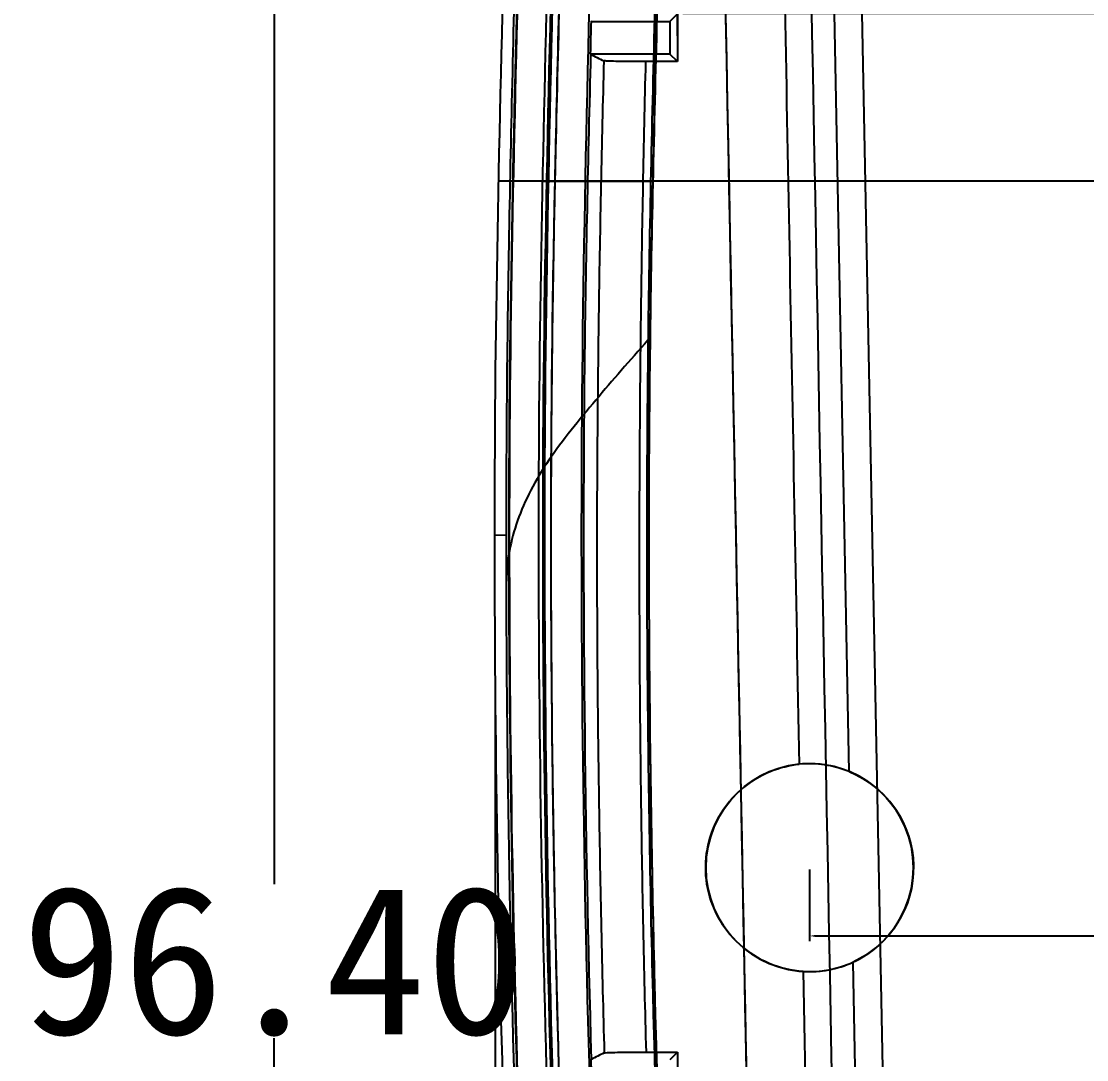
# Model space of a CAD drawing. Header units: inches. Extents: x -850 to 339, y -315 to 884.
# Drawn here: x -56.81 to -20.92, y 55.98 to 90.94 of the extents above; entities that cross this region are included whole.
import ezdxf

# ---------------------------------------------------------------- set-up
doc = ezdxf.new("R2010")
doc.units = ezdxf.units.IN
doc.header["$MEASUREMENT"] = 0
for name, color, linetype, true_color in [('ORTHO$15', 7, 'Continuous', 0xffffff), ('ORTHO$3', 7, 'Continuous', 0xffffff), ('SX$17', 7, 'Continuous', 0xffffff)]:
    doc.layers.add(name, color=color, linetype=linetype, true_color=true_color)
for name, color, linetype in [('VE200I1165$0000000000011', 255, 'Continuous'), ('VE200I1166$0000000000011', 255, 'Continuous'), ('VE200I1167$0000000000011', 255, 'Continuous'), ('VE200I12$0000000000011', 255, 'Continuous'), ('VE200I1325$0011000001011', 255, 'Continuous'), ('VE200I1335$0000000000011', 255, 'Continuous'), ('VE200I1344$0000000000011', 255, 'Continuous'), ('VE200I1345$0000000000011', 255, 'Continuous'), ('VE200I1357$0000000000011', 255, 'Continuous'), ('VE200I1361$0000000000011', 255, 'Continuous'), ('VE200I1362$0000000000011', 255, 'Continuous'), ('VE200I1363$0000000000011', 255, 'Continuous'), ('VE200I1375$0000000000011', 255, 'Continuous'), ('VE200I1376$0000000000111', 255, 'Continuous'), ('VE200I1377$0000000000011', 255, 'Continuous'), ('VE200I1378$0000000000111', 255, 'Continuous'), ('VE200I1381$0000000000011', 255, 'Continuous'), ('VE200I1382$0000000000011', 255, 'Continuous'), ('VE200I1383$0000000000011', 255, 'Continuous'), ('VE200I1384$0000000000111', 255, 'Continuous'), ('VE200I17$1011000101011', 255, 'Continuous'), ('VE200I19$1011000101011', 255, 'Continuous'), ('VE200I22$0011000001011', 255, 'Continuous'), ('VE200I3$1011010101011', 255, 'Continuous'), ('VE200I4$0010000001011', 255, 'Continuous'), ('VE200I41$0000000000011', 255, 'Continuous'), ('VE200I500$0000000000011', 255, 'Continuous'), ('VE200I501$0000000000011', 255, 'Continuous'), ('VE200I504$0000000000011', 255, 'Continuous'), ('VE200I54$0000000000111', 255, 'Continuous'), ('VE200I552$0000000000011', 255, 'Continuous'), ('VE200I553$0000000000011', 255, 'Continuous'), ('VE200I554$0000000000111', 255, 'Continuous'), ('VE200I555$0000000000111', 255, 'Continuous'), ('VE200I556$0000000000011', 255, 'Continuous'), ('VE200I557$0000000000011', 255, 'Continuous'), ('VE200I59$0000000000011', 255, 'Continuous'), ('VE200I591$0000000000111', 255, 'Continuous'), ('VE200I592$0000000000111', 255, 'Continuous'), ('VE200I593$0000000000011', 255, 'Continuous'), ('VE200I608$1000000100011', 255, 'Continuous'), ('VE200I61$1001010100011', 255, 'Continuous'), ('VE200I699$0000000000111', 255, 'Continuous'), ('VE200I711$0000000000011', 255, 'Continuous'), ('VE200I743$0000000000011', 255, 'Continuous'), ('VE200I744$0000000000111', 255, 'Continuous'), ('VE200I771$0000000000011', 255, 'Continuous'), ('VE200I775$0000000000011', 255, 'Continuous'), ('VE200I867$0011000001011', 255, 'Continuous'), ('VE200I931$1000000100011', 255, 'Continuous'), ('VE200I933$1001001110011', 255, 'Continuous')]:
    doc.layers.add(name, color=color, linetype=linetype)
doc.dimstyles.get("Standard").update_dxf_attribs({"dimtxt": 5, "dimasz": 0.18, "dimexe": 0.18, "dimexo": 0.0625, "dimgap": 0.09, "dimtad": 0, "dimtih": 1, "dimtoh": 1, "dimzin": 0, "dimdsep": 46, "dimtxsty": 'Standard', "dimcen": 0.09, "dimclrt": 3, "dimadec": 0, "dimazin": 0, "dimtfac": 1, "dimtofl": 0, "dimtmove": 0, "dimatfit": 3, "dimfxl": 0, "dimtolj": 1, "dimtzin": 0, "dimarcsym": 0})

# ---------------------------------------------------------------- blocks, each defined once
blk = doc.blocks.new('*D1')
at = {"color": 0, "lineweight": -2}
for p, q in [((-34.703, 90.456), (-34.703, 91.396)), ((-34.523, 91.216), (-9.257, 91.216)), ((34.523, 91.216), (9.257, 91.216)), ((34.703, 91.263), (34.703, 91.396))]:
    blk.add_line(p, q, dxfattribs=at)
at = {"color": 0}
for points in [[(-34.523, 91.246), (-34.523, 91.186), (-34.703, 91.216)], [(34.523, 91.246), (34.523, 91.186), (34.703, 91.216)]]:
    blk.add_solid(points, dxfattribs=at)
at = {"layer": 'Defpoints', "color": 0}
for p in [(34.703, 91.216), (34.703, 91.2, 14.801), (-34.703, 90.393, 14.801)]:
    blk.add_point(p, dxfattribs=at)
at = {"color": 3, "insert": (0, 91.216), "char_height": 5, "attachment_point": 5}
blk.add_mtext('\\A1;69.41', dxfattribs=at)
blk = doc.blocks.new('*D3')
at = {"color": 0, "lineweight": -2}
for p, q in [((-30.252, 62.386), (-30.252, 59.97)), ((30.252, 62.386), (30.252, 59.97)), ((-30.072, 60.15), (-9.257, 60.15)), ((30.072, 60.15), (9.257, 60.15))]:
    blk.add_line(p, q, dxfattribs=at)
at = {"color": 0}
for points in [[(-30.072, 60.18), (-30.072, 60.12), (-30.252, 60.15)], [(30.072, 60.18), (30.072, 60.12), (30.252, 60.15)]]:
    blk.add_solid(points, dxfattribs=at)
at = {"layer": 'Defpoints', "color": 0}
for p in [(-30.252, 62.448, 8.6), (30.252, 62.448, 8.6), (30.252, 60.15)]:
    blk.add_point(p, dxfattribs=at)
at = {"color": 3, "insert": (0, 60.15), "char_height": 5, "attachment_point": 5}
blk.add_mtext('\\A1;60.50', dxfattribs=at)
blk = doc.blocks.new('*D15')
at = {"color": 0, "lineweight": -2}
for p, q in [((-0.062, 107.503), (-48.467, 107.503)), ((-48.287, 107.323), (-48.287, 61.891)), ((-48.287, 11.28), (-48.287, 56.711)), ((-0.062, 11.1), (-48.467, 11.1))]:
    blk.add_line(p, q, dxfattribs=at)
at = {"color": 0}
for points in [[(-48.317, 107.323), (-48.257, 107.323), (-48.287, 107.503)], [(-48.317, 11.28), (-48.257, 11.28), (-48.287, 11.1)]]:
    blk.add_solid(points, dxfattribs=at)
at = {"layer": 'Defpoints', "color": 0}
for p in [(-48.287, 107.503), (0, 107.503, 15), (0, 11.1, 15)]:
    blk.add_point(p, dxfattribs=at)
at = {"color": 3, "insert": (-48.287, 59.301), "char_height": 5, "attachment_point": 5}
blk.add_mtext('\\A1;96.40', dxfattribs=at)
blk = doc.blocks.new('*D21')
at = {"color": 0, "lineweight": -2}
for p, q in [((-40.848, 68.668), (-40.848, -22.839)), ((40.822, 66.17), (40.822, -22.839)), ((-40.668, -22.659), (-9.27, -22.659)), ((40.642, -22.659), (9.243, -22.659))]:
    blk.add_line(p, q, dxfattribs=at)
at = {"color": 0}
for points in [[(-40.668, -22.629), (-40.668, -22.689), (-40.848, -22.659)], [(40.642, -22.629), (40.642, -22.689), (40.822, -22.659)]]:
    blk.add_solid(points, dxfattribs=at)
at = {"layer": 'Defpoints', "color": 0}
for p in [(-40.848, 68.73, 0.5), (40.822, 66.232, 0.5), (40.822, -22.659)]:
    blk.add_point(p, dxfattribs=at)
at = {"color": 3, "insert": (-0.013, -22.659), "char_height": 5, "attachment_point": 5}
blk.add_mtext('\\A1;81.67', dxfattribs=at)

msp = doc.modelspace()

# ---------------------------------------------------------------- linework, layer by layer
at = {"layer": 'ORTHO$15', "color": 30}
for p, q in [((-40.466, 73.641, 11.941), (-40.866, 73.63, 0.501)), ((-40.366, 73.578, 0.564), (-40.388, 73.578, -0.064))]:
    msp.add_line(p, q, dxfattribs=at)
at = {"layer": 'ORTHO$15', "color": 9}
msp.add_line((-39.183, 73.566, 0.003), (-39.242, 73.565, -1.697), dxfattribs=at)
at = {"layer": 'ORTHO$15', "color": 30}
msp.add_open_spline([(-35.696, 80.203, 16.751), (-36.316, 79.524, 16.719), (-37.488, 78.159, 16.446), (-39.131, 76.169, 15.353), (-40.199, 74.167, 13.702), (-40.449, 72.781, 12.542), (-40.467, 72.09, 11.931)], degree=3, knots=[0, 0, 0, 0, 0.245488, 0.499406, 0.753614, 1, 1, 1, 1], dxfattribs=at)
at = {"layer": 'ORTHO$3', "color": 30}
for p, q in [((-40.466, 73.641, 11.941), (-40.866, 73.63, 0.501)), ((-40.366, 73.578, 0.564), (-40.388, 73.578, -0.064))]:
    msp.add_line(p, q, dxfattribs=at)
at = {"layer": 'ORTHO$3', "color": 9}
msp.add_line((-39.183, 73.566, 0.003), (-39.242, 73.565, -1.697), dxfattribs=at)
at = {"layer": 'ORTHO$3', "color": 30}
msp.add_open_spline([(-35.696, 80.203, 16.751), (-36.316, 79.524, 16.719), (-37.488, 78.159, 16.446), (-39.131, 76.169, 15.353), (-40.199, 74.167, 13.702), (-40.449, 72.781, 12.542), (-40.467, 72.09, 11.931)], degree=3, knots=[0, 0, 0, 0, 0.245488, 0.499406, 0.753614, 1, 1, 1, 1], dxfattribs=at)
at = {"layer": 'SX$17', "color": 30}
for p, q in [((-40.231, 85.562, 0.5), (-40.731, 85.562, 0.5)), ((-40.231, 85.562, 0.5), (-40.731, 85.562, 0.5)), ((-39.249, 85.562), (-40.249, 85.562)), ((-39.249, 85.562), (-40.249, 85.562)), ((-32.972, 85.562, 16.891), (-32.972, 85.562, 15.389)), ((-32.972, 85.562, 16.891), (-32.972, 85.562, 15.389))]:
    msp.add_line(p, q, dxfattribs=at)
at = {"layer": 'SX$17', "color": 172}
for p, q in [((-40.332, 85.562, 11.938), (-40.332, 85.562, 11.947)), ((-40.332, 85.562, 11.938), (-40.332, 85.562, 11.947)), ((-38.833, 85.562, 11.886), (-38.833, 85.562, 11.886)), ((-38.833, 85.562, 11.888), (-38.833, 85.562, 11.886)), ((-38.833, 85.562, 11.886), (-38.833, 85.562, 11.886)), ((-38.833, 85.562, 11.888), (-38.833, 85.562, 11.886)), ((-37.729, 85.562, 0.498), (-37.725, 85.562, 0.504)), ((-37.729, 85.562, 0.498), (-37.725, 85.562, 0.504)), ((-37.278, 85.562, 13.294), (-37.279, 85.562, 13.294)), ((-37.278, 85.562, 13.294), (-37.279, 85.562, 13.294)), ((-35.599, 85.562, 16.757), (-35.604, 85.562, 16.756)), ((-35.599, 85.562, 16.757), (-35.604, 85.562, 16.756)), ((-35.525, 85.562, 15.258), (-35.52, 85.562, 15.259)), ((-35.525, 85.562, 15.258), (-35.52, 85.562, 15.259)), ((-35.52, 85.562, 15.259), (-35.52, 85.562, 15.259)), ((-35.52, 85.562, 15.259), (-35.52, 85.562, 15.259))]:
    msp.add_line(p, q, dxfattribs=at)
at = {"layer": 'SX$17', "color": 9}
for p, q in [((-39.048, 85.562), (-39.249, 85.562)), ((-39.048, 85.562), (-39.249, 85.562)), ((-37.806, 85.562, -1.7), (-39.107, 85.562, -1.7)), ((-37.806, 85.562, -1.7), (-39.107, 85.562, -1.7)), ((-32.972, 85.562, 16.891), (-32.972, 85.562, 15.389)), ((-32.972, 85.562, 16.891), (-32.972, 85.562, 15.389)), ((-29.304, 85.562, 13), (-30.969, 85.562, 14.984)), ((-29.304, 85.562, 13), (-30.969, 85.562, 14.984)), ((-28.371, 85.562, 15), (-30.072, 85.562, 17.027)), ((-28.371, 85.562, 15), (-30.072, 85.562, 17.027)), ((29.304, 85.562, 13), (-29.304, 85.562, 13)), ((29.304, 85.562, 13), (-29.304, 85.562, 13)), ((28.371, 85.562, 15), (-28.371, 85.562, 15)), ((28.371, 85.562, 15), (-28.371, 85.562, 15))]:
    msp.add_line(p, q, dxfattribs=at)
at = {"layer": 'SX$17', "color": 9, "extrusion": (0, -1, 0)}
for radius, start, end in [(670.129, 92.648789, 93.067149), (670.129, 92.648789, 93.067149), (670.629, 92.818134, 93.036106), (670.629, 92.818134, 93.036106), (672.129, 92.564376, 92.81184), (672.129, 92.564376, 92.81184)]:
    msp.add_arc((0, -654.429, -85.562), radius, start, end, dxfattribs=at)
at = {"layer": 'SX$17', "color": 30, "extrusion": (0, -1, 0)}
for radius, start, end in [(672.129, 92.81184, 93.03606), (672.129, 92.81184, 93.03606), (670.629, 92.818134, 93.036111), (670.629, 92.818134, 93.036111)]:
    msp.add_arc((0, -654.429, -85.562), radius, start, end, dxfattribs=at)
at = {"layer": 'SX$17', "color": 30}
for points in [[(-40.332, 85.562, 11.947), (-40.465, 85.562, 8.131), (-40.598, 85.562, 4.316), (-40.731, 85.562, 0.5)], [(-40.332, 85.562, 11.947), (-40.465, 85.562, 8.131), (-40.598, 85.562, 4.316), (-40.731, 85.562, 0.5)], [(-40.231, 85.562, 0.5), (-40.237, 85.562, 0.333), (-40.243, 85.562, 0.167), (-40.249, 85.562)], [(-40.231, 85.562, 0.5), (-40.237, 85.562, 0.333), (-40.243, 85.562, 0.167), (-40.249, 85.562)], [(-39.249, 85.562), (-39.11, 85.562, 3.963), (-38.972, 85.562, 7.925), (-38.833, 85.562, 11.888)], [(-39.249, 85.562), (-39.11, 85.562, 3.963), (-38.972, 85.562, 7.925), (-38.833, 85.562, 11.888)]]:
    msp.add_open_spline(points, degree=3, dxfattribs=at)
for points, knots in [([(-35.604, 85.562, 16.756), (-36.848, 85.562, 16.689), (-38.038, 85.562, 16.147), (-39.768, 85.562, 14.385), (-40.289, 85.562, 13.183), (-40.332, 85.562, 11.938)], [0, 0, 0, 0, 0.5, 0.5, 1, 1, 1, 1]), ([(-35.604, 85.562, 16.756), (-36.848, 85.562, 16.689), (-38.038, 85.562, 16.147), (-39.768, 85.562, 14.385), (-40.289, 85.562, 13.183), (-40.332, 85.562, 11.938)], [0, 0, 0, 0, 0.5, 0.5, 1, 1, 1, 1]), ([(-38.833, 85.562, 11.886), (-38.82, 85.562, 12.277), (-38.738, 85.562, 12.672), (-38.596, 85.562, 13.036), (-38.453, 85.562, 13.401), (-38.246, 85.562, 13.747), (-37.991, 85.562, 14.044), (-37.736, 85.562, 14.341), (-37.425, 85.562, 14.598), (-37.086, 85.562, 14.794), (-36.747, 85.562, 14.99), (-36.369, 85.562, 15.13), (-35.984, 85.562, 15.203), (-35.833, 85.562, 15.231), (-35.679, 85.562, 15.25), (-35.525, 85.562, 15.258)], [0, 0, 0, 0, 0.227821, 0.227821, 0.227821, 0.45564, 0.45564, 0.45564, 0.683489, 0.683489, 0.683489, 0.911396, 0.911396, 0.911396, 1, 1, 1, 1]), ([(-38.833, 85.562, 11.886), (-38.82, 85.562, 12.277), (-38.738, 85.562, 12.672), (-38.596, 85.562, 13.036), (-38.453, 85.562, 13.401), (-38.246, 85.562, 13.747), (-37.991, 85.562, 14.044), (-37.736, 85.562, 14.341), (-37.425, 85.562, 14.598), (-37.086, 85.562, 14.794), (-36.747, 85.562, 14.99), (-36.369, 85.562, 15.13), (-35.984, 85.562, 15.203), (-35.833, 85.562, 15.231), (-35.679, 85.562, 15.25), (-35.525, 85.562, 15.258)], [0, 0, 0, 0, 0.227821, 0.227821, 0.227821, 0.45564, 0.45564, 0.45564, 0.683489, 0.683489, 0.683489, 0.911396, 0.911396, 0.911396, 1, 1, 1, 1])]:
    msp.add_open_spline(points, degree=3, knots=knots, dxfattribs=at)
at = {"layer": 'SX$17', "color": 9}
for points in [[(-38.833, 85.562, 11.886), (-38.972, 85.562, 7.924), (-39.11, 85.562, 3.962), (-39.249, 85.562)], [(-38.833, 85.562, 11.886), (-38.972, 85.562, 7.924), (-39.11, 85.562, 3.962), (-39.249, 85.562)], [(-39.048, 85.562), (-39.068, 85.562, -0.567), (-39.087, 85.562, -1.133), (-39.107, 85.562, -1.7)], [(-39.048, 85.562), (-39.068, 85.562, -0.567), (-39.087, 85.562, -1.133), (-39.107, 85.562, -1.7)], [(-37.806, 85.562, -1.7), (-37.78, 85.562, -0.967), (-37.755, 85.562, -0.234), (-37.729, 85.562, 0.498)], [(-37.806, 85.562, -1.7), (-37.78, 85.562, -0.967), (-37.755, 85.562, -0.234), (-37.729, 85.562, 0.498)], [(-37.725, 85.562, 0.504), (-37.576, 85.562, 4.768), (-37.427, 85.562, 9.031), (-37.278, 85.562, 13.294)], [(-37.725, 85.562, 0.504), (-37.576, 85.562, 4.768), (-37.427, 85.562, 9.031), (-37.278, 85.562, 13.294)]]:
    msp.add_open_spline(points, degree=3, dxfattribs=at)
for points, knots in [([(-35.52, 85.562, 15.259), (-35.911, 85.562, 15.238), (-36.305, 85.562, 15.149), (-36.667, 85.562, 15), (-37.029, 85.562, 14.851), (-37.371, 85.562, 14.637), (-37.664, 85.562, 14.377), (-37.956, 85.562, 14.116), (-38.208, 85.562, 13.801), (-38.398, 85.562, 13.458), (-38.587, 85.562, 13.116), (-38.721, 85.562, 12.735), (-38.786, 85.562, 12.349), (-38.812, 85.562, 12.196), (-38.828, 85.562, 12.041), (-38.833, 85.562, 11.886)], [0, 0, 0, 0, 0.227738, 0.227738, 0.227738, 0.455478, 0.455478, 0.455478, 0.683192, 0.683192, 0.683192, 0.910851, 0.910851, 0.910851, 1, 1, 1, 1]), ([(-35.52, 85.562, 15.259), (-35.911, 85.562, 15.238), (-36.305, 85.562, 15.149), (-36.667, 85.562, 15), (-37.029, 85.562, 14.851), (-37.371, 85.562, 14.637), (-37.664, 85.562, 14.377), (-37.956, 85.562, 14.116), (-38.208, 85.562, 13.801), (-38.398, 85.562, 13.458), (-38.587, 85.562, 13.116), (-38.721, 85.562, 12.735), (-38.786, 85.562, 12.349), (-38.812, 85.562, 12.196), (-38.828, 85.562, 12.041), (-38.833, 85.562, 11.886)], [0, 0, 0, 0, 0.227738, 0.227738, 0.227738, 0.455478, 0.455478, 0.455478, 0.683192, 0.683192, 0.683192, 0.910851, 0.910851, 0.910851, 1, 1, 1, 1]), ([(-37.279, 85.562, 13.294), (-37.273, 85.562, 13.462), (-37.238, 85.562, 13.631), (-37.177, 85.562, 13.788), (-37.116, 85.562, 13.944), (-37.027, 85.562, 14.092), (-36.917, 85.562, 14.219), (-36.808, 85.562, 14.347), (-36.675, 85.562, 14.457), (-36.53, 85.562, 14.541), (-36.384, 85.562, 14.625), (-36.222, 85.562, 14.685), (-36.057, 85.562, 14.716), (-35.991, 85.562, 14.729), (-35.924, 85.562, 14.736), (-35.856, 85.562, 14.74)], [0, 0, 0, 0, 0.227353, 0.227353, 0.227353, 0.454705, 0.454705, 0.454705, 0.68208, 0.68208, 0.68208, 0.909501, 0.909501, 0.909501, 1, 1, 1, 1]), ([(-37.279, 85.562, 13.294), (-37.273, 85.562, 13.462), (-37.238, 85.562, 13.631), (-37.177, 85.562, 13.788), (-37.116, 85.562, 13.944), (-37.027, 85.562, 14.092), (-36.917, 85.562, 14.219), (-36.808, 85.562, 14.347), (-36.675, 85.562, 14.457), (-36.53, 85.562, 14.541), (-36.384, 85.562, 14.625), (-36.222, 85.562, 14.685), (-36.057, 85.562, 14.716), (-35.991, 85.562, 14.729), (-35.924, 85.562, 14.736), (-35.856, 85.562, 14.74)], [0, 0, 0, 0, 0.227353, 0.227353, 0.227353, 0.454705, 0.454705, 0.454705, 0.68208, 0.68208, 0.68208, 0.909501, 0.909501, 0.909501, 1, 1, 1, 1])]:
    msp.add_open_spline(points, degree=3, knots=knots, dxfattribs=at)
at = {"layer": 'VE200I1165$0000000000011', "color": 9}
msp.add_open_spline([(-30.467, 58.955, 15.007), (-30.858, 58.979, 14.989), (-31.251, 59.071, 14.971), (-31.612, 59.224, 14.954), (-31.973, 59.376, 14.937), (-32.313, 59.593, 14.921), (-32.604, 59.857, 14.906), (-32.894, 60.12, 14.892), (-33.143, 60.437, 14.88), (-33.33, 60.782, 14.871), (-33.516, 61.127, 14.861), (-33.646, 61.508, 14.855), (-33.708, 61.895, 14.852), (-33.77, 62.282, 14.849), (-33.766, 62.684, 14.849), (-33.696, 63.069, 14.852), (-33.627, 63.454, 14.856), (-33.49, 63.833, 14.863), (-33.297, 64.173, 14.872), (-33.105, 64.514, 14.882), (-32.85, 64.825, 14.894), (-32.556, 65.083, 14.909), (-32.261, 65.341, 14.923), (-31.918, 65.551, 14.94), (-31.555, 65.697, 14.957), (-31.25, 65.819, 14.971), (-30.925, 65.899, 14.986), (-30.599, 65.931, 15.001)], degree=3, knots=[0, 0, 0, 0, 0.113362, 0.113362, 0.113362, 0.226726, 0.226726, 0.226726, 0.34004, 0.34004, 0.34004, 0.453225, 0.453225, 0.453225, 0.566286, 0.566286, 0.566286, 0.679293, 0.679293, 0.679293, 0.792351, 0.792351, 0.792351, 0.905531, 0.905531, 0.905531, 1, 1, 1, 1], dxfattribs=at)
at = {"layer": 'VE200I1166$0000000000011', "color": 9, "extrusion": (0, 0, -1)}
msp.add_arc((30.252, 62.448, -13), 3.5, 112.4646, 245.2896, dxfattribs=at)
at = {"layer": 'VE200I1167$0000000000011', "color": 9, "extrusion": (0, 0, -1)}
msp.add_circle((30.252, 62.448, -8.6), 3.5, dxfattribs=at)
at = {"layer": 'VE200I12$0000000000011', "color": 30}
msp.add_open_spline([(-38.842, 103.293), (-38.981, 96.146), (-39.206, 89.002), (-39.434, 74.709), (-39.392, 67.562), (-38.931, 46.126), (-38.159, 31.855), (-37.115, 17.6)], degree=3, knots=[0, 0, 0, 0, 0.25, 0.25, 0.5, 0.5, 1, 1, 1, 1], dxfattribs=at)
at = {"layer": 'VE200I1325$0011000001011', "color": 9}
msp.add_open_spline([(-38.842, 103.293), (-38.981, 96.146), (-39.206, 89.002), (-39.434, 74.709), (-39.392, 67.562), (-38.931, 46.126), (-38.159, 31.855), (-37.115, 17.6)], degree=3, knots=[0, 0, 0, 0, 0.25, 0.25, 0.5, 0.5, 1, 1, 1, 1], dxfattribs=at)
at = {"layer": 'VE200I1335$0000000000011', "color": 9, "extrusion": (0.999808, 0.019598, 0)}
msp.add_ellipse((0, -1596.559, -654.429), major_axis=(670.629, -34213.155), ratio=0.019598, start_param=4.662574, end_param=4.665288, dxfattribs=at)
at = {"layer": 'VE200I1344$0000000000011', "color": 9}
msp.add_open_spline([(-33.115, 14.33, 15.382), (-34.246, 29.043, 15.326), (-35.103, 43.783, 15.281), (-35.65, 66.003, 15.252), (-35.713, 73.471, 15.248), (-35.554, 84.672, 15.257), (-35.452, 88.405, 15.262), (-35.263, 95.871, 15.272), (-35.182, 99.605, 15.277), (-35.109, 103.338, 15.28)], degree=3, knots=[0, 0, 0, 0, 0.497, 0.497, 0.7485, 0.7485, 0.87425, 0.87425, 1, 1, 1, 1], dxfattribs=at)
at = {"layer": 'VE200I1345$0000000000011', "color": 9}
msp.add_open_spline([(-38.423, 103.406, 11.907), (-38.496, 99.677, 11.903), (-38.576, 95.952, 11.899), (-38.764, 88.5, 11.889), (-38.865, 84.75, 11.884), (-39.025, 73.462, 11.876), (-38.961, 65.956, 11.879), (-38.423, 43.95, 11.907), (-37.596, 29.478, 11.951), (-36.504, 15.048, 12.005)], degree=3, knots=[0, 0, 0, 0, 0.127155, 0.127155, 0.25431, 0.25431, 0.508619, 0.508619, 1, 1, 1, 1], dxfattribs=at)
at = {"layer": 'VE200I1357$0000000000011', "color": 9}
msp.add_line((-34.703, 56.24, 14.801), (-34.703, 54.627, 14.801), dxfattribs=at)
at = {"layer": 'VE200I1361$0000000000011', "color": 9}
msp.add_open_spline([(-37.169, 56.214, 13.3), (-37.163, 56.217, 13.468), (-37.128, 56.22, 13.637), (-37.067, 56.222, 13.793), (-37.006, 56.225, 13.95), (-36.917, 56.228, 14.098), (-36.808, 56.23, 14.225), (-36.699, 56.232, 14.352), (-36.566, 56.234, 14.462), (-36.421, 56.236, 14.546), (-36.275, 56.237, 14.63), (-36.114, 56.238, 14.69), (-35.949, 56.239, 14.722), (-35.883, 56.239, 14.734), (-35.816, 56.239, 14.742), (-35.75, 56.239, 14.746)], degree=3, knots=[0, 0, 0, 0, 0.22761, 0.22761, 0.22761, 0.455222, 0.455222, 0.455222, 0.682809, 0.682809, 0.682809, 0.910435, 0.910435, 0.910435, 1, 1, 1, 1], dxfattribs=at)
at = {"layer": 'VE200I1362$0000000000011', "color": 9, "extrusion": (-9.1031e-14, 0.999848, -0.017452)}
msp.add_ellipse((0, 44.559, -654.429), major_axis=(0, -11.697, -670.129), ratio=0.999848, start_param=3.08822, end_param=3.089785, dxfattribs=at)
at = {"layer": 'VE200I1363$0000000000011', "color": 9}
msp.add_line((-34.703, 56.24, 14.801), (-34.959, 55.983, 0.1), dxfattribs=at)
at = {"layer": 'VE200I1375$0000000000011', "color": 9}
msp.add_line((-34.703, 91.2, 14.801), (-34.703, 89.587, 14.801), dxfattribs=at)
at = {"layer": 'VE200I1376$0000000000111', "color": 9}
msp.add_line((-34.703, 89.587, 14.801), (-34.959, 89.843, 0.1), dxfattribs=at)
at = {"layer": 'VE200I1377$0000000000011', "color": 9, "extrusion": (6.94355e-14, -0.999848, -0.017452)}
msp.add_ellipse((0, 101.268, -654.429), major_axis=(0, -11.697, 670.129), ratio=0.999848, start_param=0.051808, end_param=0.053398, dxfattribs=at)
at = {"layer": 'VE200I1378$0000000000111', "color": 9}
msp.add_open_spline([(-35.766, 89.588, 14.745), (-35.934, 89.588, 14.736), (-36.103, 89.589, 14.698), (-36.258, 89.59, 14.634), (-36.413, 89.591, 14.57), (-36.559, 89.593, 14.478), (-36.685, 89.594, 14.367), (-36.81, 89.596, 14.255), (-36.918, 89.599, 14.12), (-36.999, 89.601, 13.973), (-37.08, 89.604, 13.826), (-37.137, 89.607, 13.663), (-37.165, 89.61, 13.498), (-37.176, 89.611, 13.432), (-37.183, 89.612, 13.366), (-37.185, 89.613, 13.299)], degree=3, knots=[0, 0, 0, 0, 0.227734, 0.227734, 0.227734, 0.455473, 0.455473, 0.455473, 0.683143, 0.683143, 0.683143, 0.91076, 0.91076, 0.91076, 1, 1, 1, 1], dxfattribs=at)
at = {"layer": 'VE200I1381$0000000000011', "color": 9}
msp.add_line((-34.703, 91.2, 14.801), (-34.959, 90.943, 0.1), dxfattribs=at)
at = {"layer": 'VE200I1382$0000000000011', "color": 9}
msp.add_line((-37.613, 90.943, 0.1), (-34.959, 90.943, 0.1), dxfattribs=at)
at = {"layer": 'VE200I1383$0000000000011', "color": 9}
msp.add_line((-34.959, 90.943, 0.1), (-34.959, 89.843, 0.1), dxfattribs=at)
at = {"layer": 'VE200I1384$0000000000111', "color": 9}
msp.add_line((-34.959, 89.843, 0.1), (-37.641, 89.843, 0.1), dxfattribs=at)
at = {"layer": 'VE200I17$1011000101011', "color": 30}
msp.add_open_spline([(-40.343, 102.453, 0.5), (-40.484, 95.369, 0.5), (-40.709, 88.286, 0.5), (-40.918, 74.117, 0.5), (-40.868, 67.03, 0.5), (-40.399, 45.782, 0.5), (-39.633, 31.627, 0.5), (-38.589, 17.493, 0.5)], degree=3, knots=[0, 0, 0, 0, 0.25, 0.25, 0.5, 0.5, 1, 1, 1, 1], dxfattribs=at)
at = {"layer": 'VE200I19$1011000101011', "color": 30}
msp.add_open_spline([(-38.001, 15.037, 12.057), (-38.553, 22.315, 12.03), (-39.519, 36.884, 11.981), (-40.257, 55.119, 11.939), (-40.487, 69.718, 11.937), (-40.455, 80.668, 11.945), (-40.2, 91.614, 11.949), (-40.013, 98.911, 11.955), (-39.94, 102.56, 11.959)], degree=3, knots=[0, 0, 0, 0, 0.25, 0.5, 0.625, 0.75, 0.875, 1, 1, 1, 1], dxfattribs=at)
at = {"layer": 'VE200I22$0011000001011', "color": 30}
msp.add_open_spline([(-39.86, 102.438), (-40.001, 95.363), (-40.226, 88.29), (-40.435, 74.139), (-40.386, 67.063), (-39.918, 45.84), (-39.153, 31.713), (-38.113, 17.6)], degree=3, knots=[0, 0, 0, 0, 0.25, 0.25, 0.5, 0.5, 1, 1, 1, 1], dxfattribs=at)
at = {"layer": 'VE200I3$1011010101011', "color": 30}
msp.add_open_spline([(-35.206, 102.461, 16.777), (-35.28, 98.773, 16.773), (-35.476, 91.398, 16.763), (-35.733, 80.335, 16.749), (-35.757, 69.269, 16.748), (-35.505, 54.516, 16.762), (-34.73, 36.088, 16.802), (-33.726, 21.366, 16.854), (-33.158, 14.011, 16.882)], degree=3, knots=[0, 0, 0, 0, 0.125, 0.25, 0.375, 0.5, 0.75, 1, 1, 1, 1], dxfattribs=at)
at = {"layer": 'VE200I4$0010000001011', "color": 30}
msp.add_open_spline([(-39.842, 102.443, 0.5), (-39.984, 95.359, 0.5), (-40.209, 88.276, 0.5), (-40.418, 74.106, 0.5), (-40.368, 67.022, 0.5), (-39.898, 45.77, 0.5), (-39.131, 31.625, 0.5), (-38.088, 17.493, 0.5)], degree=3, knots=[0, 0, 0, 0, 0.25, 0.25, 0.5, 0.5, 1, 1, 1, 1], dxfattribs=at)
at = {"layer": 'VE200I41$0000000000011', "color": 30}
msp.add_open_spline([(-38.423, 103.406, 11.907), (-38.495, 99.722, 11.904), (-38.68, 92.355, 11.897), (-38.947, 81.305, 11.88), (-38.995, 70.25, 11.875), (-38.769, 55.513, 11.891), (-38.034, 37.104, 11.928), (-37.06, 22.396, 11.977), (-36.504, 15.048, 12.005)], degree=3, knots=[0, 0, 0, 0, 0.125, 0.25, 0.375, 0.5, 0.75, 1, 1, 1, 1], dxfattribs=at)
at = {"layer": 'VE200I500$0000000000011', "color": 9, "extrusion": (0.765897, 0.015013, 0.642788)}
msp.add_ellipse((0, 27167.323, -654.429), major_axis=(513.308, -44632.345, 430.799), ratio=0.015013, start_param=5.363959, end_param=5.364939, dxfattribs=at)
at = {"layer": 'VE200I501$0000000000011', "color": 9, "extrusion": (0.765897, 0.015013, 0.642788)}
msp.add_ellipse((0, 27167.323, -654.429), major_axis=(513.308, -44632.345, 430.799), ratio=0.015013, start_param=5.365135, end_param=5.366208, dxfattribs=at)
at = {"layer": 'VE200I504$0000000000011', "color": 9}
msp.add_open_spline([(-35.75, 56.239, 14.746), (-35.827, 59.017, 14.742), (-35.942, 64.575, 14.735), (-35.998, 72.913, 14.732), (-35.943, 81.251, 14.735), (-35.836, 86.809, 14.741), (-35.766, 89.588, 14.745)], degree=3, dxfattribs=at)
at = {"layer": 'VE200I54$0000000000111', "color": 30}
msp.add_open_spline([(-33.115, 14.33, 15.382), (-33.684, 21.732, 15.354), (-34.683, 36.547, 15.303), (-35.444, 55.091, 15.263), (-35.682, 69.938, 15.25), (-35.643, 81.074, 15.252), (-35.376, 92.206, 15.266), (-35.182, 99.627, 15.277), (-35.109, 103.338, 15.28)], degree=3, knots=[0, 0, 0, 0, 0.25, 0.5, 0.625, 0.75, 0.875, 1, 1, 1, 1], dxfattribs=at)
at = {"layer": 'VE200I552$0000000000011', "color": 9}
msp.add_line((-37.599, 90.95, 0.5), (-37.613, 90.943, 0.1), dxfattribs=at)
at = {"layer": 'VE200I553$0000000000011', "color": 9, "extrusion": (0.034844, -0.00087947, 0.999392)}
msp.add_arc((89.559, -8097.784, -1.291), 8137.659, 89.9971353, 90.0048827, dxfattribs=at)
at = {"layer": 'VE200I554$0000000000111', "color": 9}
msp.add_line((-37.641, 89.843, 0.1), (-37.627, 89.836, 0.5), dxfattribs=at)
at = {"layer": 'VE200I555$0000000000111', "color": 9}
msp.add_open_spline([(-37.627, 89.836, 0.493), (-37.714, 86.361, 0.498), (-37.797, 82.885, 0.502), (-37.917, 71.602, 0.511), (-37.829, 63.795, 0.511), (-37.609, 55.991, 0.507)], degree=3, knots=[0, 0, 0, 0, 0.308136, 0.308136, 1, 1, 1, 1], dxfattribs=at)
at = {"layer": 'VE200I556$0000000000011', "color": 9}
msp.add_line((-37.61, 55.99, 0.5), (-37.623, 55.983, 0.1), dxfattribs=at)
at = {"layer": 'VE200I557$0000000000011', "color": 9, "extrusion": (0.034903, 0.001009, 0.99939)}
msp.add_arc((56.497, -653.804, -1.157), 689.775, 89.954263, 90.045672, dxfattribs=at)
at = {"layer": 'VE200I59$0000000000011', "color": 30, "extrusion": (0.999808, 0.019598, 0)}
msp.add_ellipse((0, -1596.559, -654.429), major_axis=(670.629, -34213.155), ratio=0.019598, start_param=4.662574, end_param=4.665288, dxfattribs=at)
at = {"layer": 'VE200I591$0000000000111', "color": 9}
msp.add_open_spline([(-37.627, 89.836, 0.5), (-37.553, 89.799, 2.633), (-37.48, 89.762, 4.766), (-37.332, 89.688, 9.033), (-37.259, 89.65, 11.166), (-37.185, 89.613, 13.299)], degree=3, knots=[0, 0, 0, 0, 0.5, 0.5, 1, 1, 1, 1], dxfattribs=at)
at = {"layer": 'VE200I592$0000000000111', "color": 9}
msp.add_open_spline([(-37.185, 89.613, 13.299), (-37.255, 86.83, 13.296), (-37.374, 81.264, 13.289), (-37.44, 72.913, 13.286), (-37.367, 64.563, 13.29), (-37.246, 58.996, 13.296), (-37.169, 56.214, 13.3)], degree=3, dxfattribs=at)
at = {"layer": 'VE200I593$0000000000011', "color": 9}
msp.add_open_spline([(-37.169, 56.214, 13.3), (-37.316, 56.139, 9.033), (-37.463, 56.065, 4.767), (-37.61, 55.99, 0.5)], degree=3, dxfattribs=at)
at = {"layer": 'VE200I608$1000000100011', "color": 9, "extrusion": (0.999808, 0.019598, 0)}
msp.add_ellipse((0, -1596.559, -654.429), major_axis=(672.129, -34289.68), ratio=0.019598, start_param=4.662685, end_param=4.665403, dxfattribs=at)
at = {"layer": 'VE200I61$1001010100011', "color": 30, "extrusion": (0.999808, 0.019598, 0)}
msp.add_ellipse((0, -1596.559, -654.429), major_axis=(672.129, -34289.68), ratio=0.019598, start_param=4.662685, end_param=4.665403, dxfattribs=at)
at = {"layer": 'VE200I699$0000000000111', "color": 9}
msp.add_open_spline([(-37.418, 102.373, -1.7), (-37.574, 94.618, -1.7), (-37.836, 86.864, -1.7), (-37.992, 71.35, -1.7), (-37.902, 63.594, -1.7), (-37.243, 40.331, -1.7), (-36.252, 24.853, -1.7), (-35.035, 9.389, -1.7)], degree=3, knots=[0, 0, 0, 0, 0.25, 0.25, 0.5, 0.5, 1, 1, 1, 1], dxfattribs=at)
at = {"layer": 'VE200I711$0000000000011', "color": 9}
msp.add_open_spline([(-38.659, 102.415), (-38.815, 94.652), (-39.077, 86.892), (-39.233, 71.363), (-39.144, 63.6), (-38.485, 40.316), (-37.495, 24.823), (-36.277, 9.345)], degree=3, knots=[0, 0, 0, 0, 0.25, 0.25, 0.5, 0.5, 1, 1, 1, 1], dxfattribs=at)
at = {"layer": 'VE200I743$0000000000011', "color": 9}
msp.add_line((-28.021, 20.109, 13), (-28.789, 59.269, 13), dxfattribs=at)
at = {"layer": 'VE200I744$0000000000111', "color": 9}
msp.add_line((-28.914, 65.683, 13), (-29.557, 98.468, 13), dxfattribs=at)
at = {"layer": 'VE200I771$0000000000011', "color": 9, "extrusion": (0.765897, 0.015013, 0.642788)}
msp.add_ellipse((-30.252, 62.448, 14.669), major_axis=(-3.499, -0.069, 4.171), ratio=0.642788, start_param=1.489677, end_param=1.982476, dxfattribs=at)
at = {"layer": 'VE200I775$0000000000011', "color": 9, "extrusion": (0.765897, 0.015013, 0.642788)}
msp.add_ellipse((-30.252, 62.448, 14.669), major_axis=(-3.499, -0.069, 4.171), ratio=0.642788, start_param=4.30071, end_param=4.792063, dxfattribs=at)
at = {"layer": 'VE200I867$0011000001011', "color": 9}
msp.add_open_spline([(-38.719, 102.399, -1.7), (-38.875, 94.632, -1.7), (-39.137, 86.868, -1.7), (-39.293, 71.332, -1.7), (-39.202, 63.566, -1.7), (-38.542, 40.271, -1.7), (-37.551, 24.771, -1.7), (-36.332, 9.285, -1.7)], degree=3, knots=[0, 0, 0, 0, 0.25, 0.25, 0.5, 0.5, 1, 1, 1, 1], dxfattribs=at)
at = {"layer": 'VE200I931$1000000100011', "color": 9}
msp.add_line((-26.996, 15.405, 15), (-28.64, 99.295, 15), dxfattribs=at)
at = {"layer": 'VE200I933$1001001110011', "color": 9, "extrusion": (0.765897, 0.015013, 0.642788)}
msp.add_ellipse((0, 27300.543, -654.429), major_axis=(514.84, -44765.551, 432.085), ratio=0.015013, start_param=5.365408, end_param=5.36789, dxfattribs=at)

# ---------------------------------------------------------------- dimensions: what is measured, and where the dimension line sits
dim = msp.add_linear_dim(base=(-48.287, 107.503), p1=(0, 11.1, 15), p2=(0, 107.503, 15), angle=90, dimstyle='Standard')
dim.commit()
dim.dimension.update_dxf_attribs({"geometry": '*D15', "text_midpoint": (-48.287, 59.301)})
for base, p1, p2, picture, middle in [((34.703, 91.216), (-34.703, 90.393, 14.801), (34.703, 91.2, 14.801), '*D1', (0, 91.216)), ((40.822, -22.659), (-40.848, 68.73, 0.5), (40.822, 66.232, 0.5), '*D21', (-0.013, -22.659)), ((30.252, 60.15), (-30.252, 62.448, 8.6), (30.252, 62.448, 8.6), '*D3', (0, 60.15))]:
    dim = msp.add_linear_dim(base=base, p1=p1, p2=p2, dimstyle='Standard')
    dim.commit()
    dim.dimension.update_dxf_attribs({"geometry": picture, "text_midpoint": middle})

doc.saveas('drawing.dxf')
